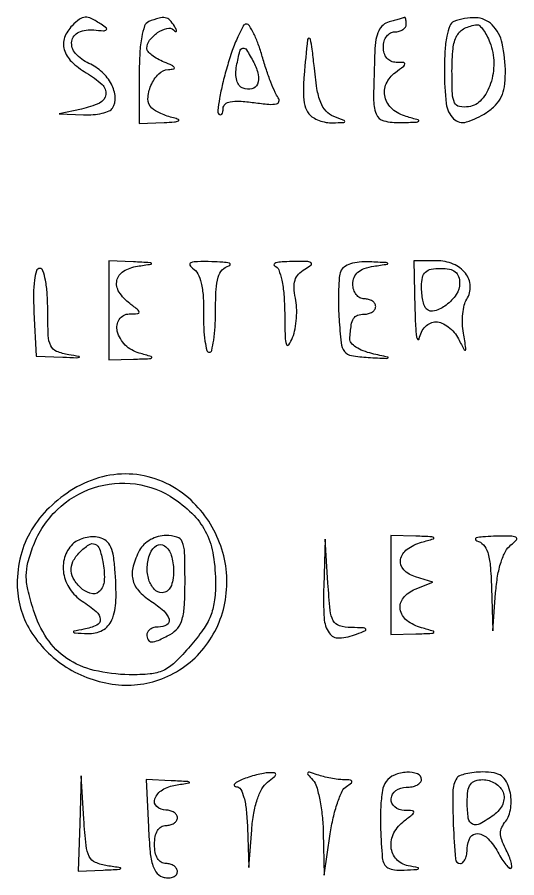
# Model space of a CAD drawing. Extents: x 24 to 1546, y 0 to 2379.
# Drawn here: x 824 to 889.5, y 1424.1 to 1536.9 of the extents above; entities that cross this region are included whole.
import ezdxf

# ---------------------------------------------------------------- set-up
doc = ezdxf.new("R2010")
doc.units = 0
doc.header["$MEASUREMENT"] = 0
doc.layers.get('0').update_dxf_attribs({"linetype": 'CONTINUOUS'})

msp = doc.modelspace()

# ---------------------------------------------------------------- linework, layer by layer
for points in [[(831.2, 1535.8, 0.109213), (830.214543, 1534.255194, 0.1619), (830.167963, 1532.663364, 0.128713), (831.125171, 1531.094312, 0.058425), (833.053879, 1529.627244, -0.051324), (835.118174, 1528.102694, -0.246055), (835.603223, 1526.772208, -0.256854), (834.781572, 1525.658848, -0.054795), (832.417502, 1524.868315), (829.5, 1524.23663), (832.690983, 1524.118315, 0.029931), (833.958276, 1524.147194, 0.036703), (835.127787, 1524.331134, 0.039895), (836.055241, 1524.627325, 0.158393), (836.505531, 1525.008949, 0.160889), (836.850987, 1526.454818, 0.100894), (836.356564, 1528.138524, 0.086105), (835.132515, 1529.720531, 0.078402), (833.409573, 1530.859247, -0.104153), (831.63814, 1532.16467, -0.221279), (831.157808, 1533.759065, -0.262319), (832.075005, 1534.950668, -0.126736), (834.040988, 1535.246974, 0.009093), (835.314897, 1535.139262, 0.18194), (835.681976, 1535.250314, 0.484672), (835.685288, 1535.479408, 0.025086), (835, 1535.981661, 0.025917), (833.713948, 1536.736024, 0.132374), (832.911729, 1536.911585, 0.149465), (832.18202, 1536.649756, 0.036056)], [(841.25, 1536.337719, 0.214789), (840.700208, 1535.764017, 0.040594), (840.318353, 1534.327581, 0.031386), (840.075046, 1532.238286, 0.013296), (840, 1529.416667), (840, 1523), (843.25, 1523.116001, 0.008309), (844.625685, 1523.188008, 0.094454), (845.149775, 1523.325891, 0.645819), (845.14601, 1523.499591, 0.041577), (844.5, 1523.713066, -0.024779), (843.671999, 1523.956186, -0.022014), (842.838007, 1524.288484, -0.022615), (842.114075, 1524.654767, -0.060896), (841.650663, 1524.996402, -0.214526), (841.146575, 1526.218415, -0.093441), (841.534186, 1527.970313, -0.091164), (842.54613, 1529.495132, -0.193722), (843.817388, 1530.063386, 0.034173), (844.508155, 1530.136864, 0.522766), (844.593162, 1530.320703, 0.155483), (844.30095, 1530.583279, 0.010337), (843.25, 1531.031162, -0.032496), (842.388699, 1531.444202, -0.041635), (841.660938, 1531.937135, -0.047027), (841.15114, 1532.434001, -0.177907), (841, 1532.845331, -0.165969), (841.358313, 1533.895052, -0.078393), (842.412126, 1534.889555, -0.085122), (843.636446, 1535.451276, -0.254381), (844.502335, 1535.241324, 0.045405), (844.768412, 1535.041006, 0.524814), (844.868964, 1535.084951, 0.16288), (844.840863, 1535.298639, 0.01713), (844.601308, 1535.75, 0.061958), (844.019453, 1536.521866, 0.158171), (843.407776, 1536.846047, 0.114609), (842.589526, 1536.801311, 0.025177)], [(872.75, 1536.310674, 0.118508), (871.965264, 1535.890566, 0.098719), (871.393903, 1535.133575, 0.071505), (871.032865, 1533.994682, 0.03195), (870.875, 1532.426676, 0.005545), (870.718515, 1526.260322, 0.090616), (871.059693, 1524.229644, 0.250797), (872.060091, 1523.330499, 0.067941), (874.25, 1523.09968, 0.001955), (876.348332, 1523.172249, 0.195388), (876.611758, 1523.291278, 0.56072), (876.570705, 1523.444622, 0.003938), (875.005251, 1523.893525, -0.112003), (873.190019, 1524.87218, -0.154282), (872.232517, 1526.444099, -0.165567), (872.385684, 1528.196121, -0.131772), (873.582389, 1529.683903, 0.006836), (874.666122, 1530.499318, 0.210437), (874.823544, 1530.789366, 0.419725), (874.668509, 1530.968882, 0.015915), (873.69113, 1531, -0.102766), (873.003173, 1531.142907, -0.115321), (872.461391, 1531.54566, -0.104287), (872.117621, 1532.183864, -0.071689), (872, 1533, -0.072314), (872.111864, 1533.769411, -0.08892), (872.4375, 1534.416667, -0.10214), (872.924246, 1534.846791, -0.130775), (873.5, 1535, 0.064853), (874.073457, 1535.074694, 0.082425), (874.559375, 1535.29375, 0.098894), (874.884432, 1535.618646, 0.148195), (875, 1536, 0.023726), (874.982176, 1536.375407, 0.045211), (874.926563, 1536.672175, 0.070048), (874.845742, 1536.855375, 0.379229), (874.75, 1536.883999, -0.036526), (874.578204, 1536.819055, -0.002306), (874.059375, 1536.667734, -0.003384), (873.43853, 1536.4943, -0.002507)], [(881.25, 1536.337719, 0.209835), (880.708293, 1535.783078, 0.04217), (880.323738, 1534.423477, 0.032943), (880.077022, 1532.467824, 0.014909), (880, 1529.885282, 0.02882), (880.247293, 1525.598545, 0.169955), (881.215337, 1523.604438, 0.275862), (882.887742, 1523.188382, 0.071505), (885.50772, 1524.413102, 0.052414), (886.70037, 1525.386999, 0.083324), (887.458887, 1526.460728, 0.075784), (887.868844, 1527.797897, 0.036568), (888, 1529.588794, 0.053395), (887.581947, 1533.49237, 0.144009), (886.259452, 1535.916481, 0.190521), (884.113844, 1536.845943, 0.104323)], [(851.511777, 1530.392515, 0.011087), (850.92765, 1528.203217, 0.016654), (850.52475, 1526.267969, 0.011577), (850.28628, 1524.677207, 0.231784), (850.440818, 1524.225848, 0.17956), (850.651614, 1524.129157, 0.254774), (850.83574, 1524.212312, 0.120862), (850.961525, 1524.504028, 0.04166), (851, 1524.965002, -0.218938), (851.256395, 1525.522478, -0.131814), (851.925065, 1525.842627, -0.062929), (853.127656, 1525.913327, -0.016592), (855.048917, 1525.720264, 0.011623), (856.984932, 1525.506267, 0.069909), (857.993613, 1525.559522, 0.287085), (858.316931, 1525.861613, 0.23025), (858.224, 1526.338595, -0.057981), (857.812253, 1527.042627, -0.011237), (857.249882, 1528.407275, -0.011811), (856.664307, 1530.037742, -0.010669), (856.134941, 1531.75, 0.018119), (855.604797, 1533.378412, 0.027192), (855.015575, 1534.751563, 0.025622), (854.443338, 1535.772324, 0.257639), (854.030817, 1536, 0.277241), (853.606369, 1535.745056, 0.0167), (852.924178, 1534.352801, 0.021138), (852.200851, 1532.541519, 0.013691)], [(885.96376, 1533.595319, -0.086911), (886.476748, 1530.927001, -0.084133), (886.062571, 1528.21089, -0.097976), (884.876444, 1526.112711, -0.180827), (883.182681, 1525.180449, -0.082461), (881.979495, 1525.203529, -0.241957), (881.343414, 1525.695686, -0.100096), (881.057105, 1526.876057, -0.009609), (881, 1529.847116, -0.023756), (881.140903, 1532.8111, -0.1002), (881.655288, 1534.505489, -0.157157), (882.64887, 1535.458498, -0.088037), (884.274751, 1535.921053, -0.220942), (884.632967, 1535.797014, -0.043638), (885.090482, 1535.270434, -0.038775), (885.557038, 1534.510488, -0.027449)], [(862.068914, 1534, 0.004438), (861.608966, 1529.304276, 0.026651), (861.521942, 1526.852078, 0.054219), (861.715297, 1525.327459, 0.110789), (862.242641, 1524.25, 0.086782), (862.78096, 1523.776113, 0.047094), (863.575448, 1523.387834, 0.045038), (864.484311, 1523.135862, 0.053414), (865.372445, 1523.070285, 0.002723), (866.816142, 1523.125852, 0.358551), (866.938993, 1523.236339, 0.348206), (866.855555, 1523.381944, 0.002661), (865.5, 1523.915466, -0.11586), (864.486622, 1524.609247, -0.093001), (863.789072, 1525.736062, -0.053931), (863.302006, 1527.559052, -0.013775), (862.918108, 1530.595181, 0.007601), (862.676038, 1532.7201, 0.028955), (862.428627, 1534.031084, 0.369323), (862.238425, 1534.166528, 0.358108)], [(855.01106, 1530.979333, -0.066853), (855.605829, 1529.389026, -0.155021), (855.501113, 1528.133495, -0.242977), (854.769331, 1527.513014, -0.149338), (853.616224, 1527.593774, -0.141714), (853.114531, 1527.973551, -0.090465), (852.786966, 1528.6333, -0.071484), (852.664414, 1529.5178, -0.045991), (852.764826, 1530.5501, -0.012914), (853.185902, 1532.481019, -0.293369), (853.579441, 1532.854712, -0.31268), (854.060778, 1532.641327, -0.014005)], [(836, 1498.5), (836, 1492), (839.25, 1492.09968, 0.001929), (841.350909, 1492.172228, 0.195853), (841.612498, 1492.290678, 0.560788), (841.571418, 1492.44303, 0.003866), (840, 1492.890675, -0.12828), (838.162306, 1493.954984, -0.135683), (837.126105, 1495.760722, -0.211055), (837.384994, 1497.317767, -0.248045), (838.680449, 1498.031803, 0.011003), (839.811259, 1498.076472, 0.381613), (839.984018, 1498.251037, 0.24147), (839.859437, 1498.527936, 0.00621), (838.75, 1499.392046, -0.087739), (837.353278, 1500.901999, -0.195714), (837.07067, 1502.413046, -0.209032), (837.922041, 1503.621421, -0.098957), (839.75, 1504.283746, 0.001448), (841.55929, 1504.563194, 0.591928), (841.594183, 1504.660063, 0.202175), (841.414657, 1504.746481, 0.000897), (839.25, 1504.850168), (836, 1505)], [(847, 1504.020175, -0.133133), (847.666029, 1503.293528, -0.060856), (848.117621, 1502.07767, -0.043375), (848.373412, 1500.35454, -0.018797), (848.426957, 1498.035488, 0.015364), (848.458273, 1496.10506, 0.025233), (848.617139, 1494.479174, 0.022762), (848.857667, 1493.250863, 0.345854), (849.176957, 1493, 0.348365), (849.500722, 1493.256733, 0.019855), (849.758231, 1494.594086, 0.023384), (849.940691, 1496.346255, 0.014251), (850, 1498.426676, -0.013064), (850.073542, 1501.240803, -0.059277), (850.351689, 1502.854686, -0.11525), (850.888391, 1503.795168, -0.142739), (851.75, 1504.310674, 0.284653), (851.920107, 1504.489452, 0.403363), (851.810938, 1504.663236, 0.043497), (850.937124, 1504.800812, 0.011014), (849.5, 1504.868686, 0.01017), (847.626358, 1504.877731, 0.078081), (846.76289, 1504.728303, 0.448415), (846.636792, 1504.430486, 0.141957)], [(857.75, 1504.337719, -0.206359), (858.284977, 1503.79722, -0.040912), (858.685127, 1502.4635, -0.033196), (858.956942, 1500.580129, -0.016447), (859.063386, 1498.166667, 0.004169), (859.124524, 1495.035691, 0.070939), (859.297906, 1494.022623, 0.630647), (859.602565, 1493.981444, 0.049993), (860.101236, 1494.939428, 0.048149), (860.431452, 1496.071482, 0.028765), (860.613527, 1497.463249, 0.028609), (860.635358, 1498.883541, 0.04362), (860.476811, 1500.105579, -0.039486), (860.290746, 1501.45249, -0.092423), (860.418006, 1502.457306, -0.110604), (860.875277, 1503.236643, -0.073389), (861.688961, 1503.885742, 0.032947), (862.523599, 1504.447858, 0.528994), (862.506205, 1504.732982, 0.13183), (861.941538, 1504.892042, 0.006574), (860, 1504.890644, 0.013579), (858.732241, 1504.838608, 0.043225), (857.895313, 1504.7082, 0.225556), (857.675407, 1504.528671, 0.43158)], [(866.408803, 1503.62294, 0.070665), (866.2212, 1502.804443, 0.012314), (866.126609, 1501.218966, 0.013157), (866.110347, 1499.339533, 0.011459), (866.190188, 1497.37294, 0.011789), (866.462837, 1494.24947, 0.134827), (866.915414, 1493.112028, 0.192253), (867.827356, 1492.560161, 0.028754), (870, 1492.327153, 0.000527), (872.465487, 1492.208002, 0.213759), (872.622855, 1492.269754, 0.58578), (872.597613, 1492.356195, 0.000783), (870.5, 1492.836974, -0.037887), (869.358835, 1493.189331, -0.052617), (868.410625, 1493.68341, -0.06499), (867.775339, 1494.23533, -0.204315), (867.6, 1494.759821, -0.014636), (867.800969, 1496.583975, -0.098152), (868.098961, 1497.440877, -0.182592), (868.615837, 1497.858206, -0.079677), (869.5, 1498, 0.064853), (870.073457, 1498.074694, 0.082425), (870.559375, 1498.29375, 0.098894), (870.884432, 1498.618646, 0.148195), (871, 1499, 0.148195), (870.884432, 1499.381354, 0.098894), (870.559375, 1499.70625, 0.082425), (870.073457, 1499.925306, 0.064853), (869.5, 1500, -0.128045), (868.927957, 1500.148936, -0.100739), (868.440625, 1500.567988, -0.08931), (868.112969, 1501.194845, -0.076019), (868, 1501.933578, -0.095667), (868.172013, 1502.824364, -0.121119), (868.659421, 1503.503398, -0.096089), (869.505706, 1503.982985, -0.043437), (870.75, 1504.283746, 0.001596), (872.535555, 1504.560069, 0.602002), (872.569536, 1504.659183, 0.194352), (872.378952, 1504.747371, 0.000959), (870.218615, 1504.850168, 0.034551), (868.843724, 1504.817928, 0.054832), (867.691213, 1504.581814, 0.06967), (866.848755, 1504.174087, 0.154852)], [(876.136182, 1498.75, 0.006961), (876.217114, 1496.484459, 0.022956), (876.359663, 1494.996875, 0.185433), (876.531687, 1494.687987, 0.571393), (876.705733, 1494.75, -0.065451), (877.00552, 1495.651638, -0.081416), (877.51393, 1496.372621, -0.090837), (878.174492, 1496.837218, -0.108367), (878.916737, 1497, -0.106365), (879.68195, 1496.835353, -0.057703), (880.511497, 1496.339062, -0.053636), (881.275574, 1495.610526, -0.056999), (881.849456, 1494.75, 0.003291), (882.60291, 1493.305814, 0.525887), (882.756007, 1493.288121, 0.222414), (882.82528, 1493.529141, 0.001869), (882.504044, 1495.5, -0.033773), (882.380955, 1496.754704, -0.031567), (882.423302, 1498.043547, -0.033094), (882.609591, 1499.182529, -0.085826), (882.931999, 1499.946118, 0.155381), (883.397192, 1501.677702, 0.156169), (882.773973, 1503.355385, 0.130454), (881.162208, 1504.570107, 0.0969), (878.964816, 1505), (876, 1505)], [(826.200096, 1498.25), (826.5, 1492.5), (830, 1492.359171, 0.001701), (831.815673, 1492.292301, 0.108586), (832.126424, 1492.349784, 0.745894), (832.116616, 1492.438438, 0.003529), (830.75, 1492.675594, -0.055545), (829.162367, 1493.124814, -0.189034), (828.397566, 1493.85227, -0.099514), (828.06711, 1495.212146, -0.010003), (828, 1498.566422, 0.016851), (827.927489, 1500.717376, 0.030879), (827.701694, 1502.456173, 0.034073), (827.372963, 1503.696934, 0.321343), (826.950096, 1504, 0.332336), (826.523633, 1503.681348, 0.039441), (826.263528, 1502.452239, 0.031464), (826.142418, 1500.641817, 0.014001)], [(882, 1502.035184, -0.150018), (881.550569, 1500.570972, -0.08102), (880.243042, 1499.187869, -0.092747), (878.722061, 1498.421325, -0.273332), (877.631483, 1498.70185, -0.115753), (877.387373, 1499.095645, -0.028653), (877.185498, 1499.833252, -0.027773), (877.046449, 1500.7271, -0.024703), (877, 1501.666667, -0.053326), (877.12362, 1502.822469, -0.152866), (877.517857, 1503.516667, -0.143629), (878.25594, 1503.887532, -0.04511), (879.5, 1504, -0.044959), (880.675115, 1503.894122, -0.122199), (881.431904, 1503.553518, -0.148545), (881.855173, 1502.947608, -0.07887)], [(831.388562, 1475.095225, 0.054125), (828.19397, 1472.63769, 0.068003), (825.87369, 1469.715762, 0.070342), (824.476527, 1466.363402, 0.063692), (824, 1462.637736, 0.137882), (825.710991, 1456.551134, 0.114991), (830.436954, 1451.745571, 0.11274), (836.885354, 1449.462781, 0.128574), (843.354117, 1450.3746, 0.133884), (848.748276, 1454.578035, 0.128652), (851.364236, 1461.00136, 0.124748), (850.534254, 1468.040812, 0.121769), (846.451257, 1473.908653, 0.078962), (843.041381, 1476.060444, 0.081863), (839.174617, 1477.014806, 0.081142), (835.177006, 1476.680964, 0.075728)], [(844.633166, 1473.768319, -0.051035), (847.179892, 1471.6114, -0.079531), (848.817597, 1469.255038, -0.073924), (849.711023, 1466.377691, -0.03839), (850, 1462.619557, -0.035052), (849.836275, 1460.286986, -0.061843), (849.333746, 1458.425529, -0.05661), (848.355622, 1456.636392, -0.024857), (846.691057, 1454.505337, -0.021292), (844.656916, 1452.345299, -0.083676), (843.158407, 1451.307158, -0.088381), (841.444953, 1450.846572, -0.025358), (838.688076, 1450.748417, -0.054447), (834.083956, 1451.32182, -0.09053), (830.513456, 1452.887523, -0.097432), (827.900311, 1455.514705, -0.071964), (826.131616, 1459.225428, -0.017345), (825.396826, 1461.917862, -0.057887), (825.184984, 1463.734471, -0.06505), (825.406599, 1465.436581, -0.026077), (826.127859, 1467.67641, -0.110636), (829.226276, 1472.364083, -0.112559), (834.010735, 1475.246341, -0.114196), (839.514321, 1475.746432, -0.116509)], [(831.238321, 1467.838321, 0.125818), (830.209904, 1466.10335, 0.113725), (830.088199, 1464.01741, 0.106766), (830.902622, 1461.983824, 0.099604), (832.5, 1460.408043, -0.030053), (834.371285, 1459.014418, -0.203532), (834.881719, 1458.007071, -0.313483), (834.41818, 1457.234012, -0.058271), (832.75, 1456.705733, 0.003407), (831.417716, 1456.439697, 0.568633), (831.377982, 1456.324749, 0.205793), (831.57712, 1456.225185, 0.00197), (833.230948, 1456.136182, 0.135935), (835.17045, 1456.570685, 0.171393), (836.403776, 1457.919487, 0.095475), (836.946319, 1460.454403, 0.02554), (836.819587, 1464.595323, 0.023445), (836.566662, 1466.55204, 0.083192), (836.14447, 1467.740158, 0.13004), (835.477116, 1468.433834, 0.101282), (834.488321, 1468.788321, 0.060305), (833.627104, 1468.807175, 0.046486), (832.703815, 1468.62819, 0.047636), (831.859648, 1468.291426, 0.07781)], [(840.035184, 1467.065741, 0.054937), (839.191641, 1464.963762, 0.12272), (839.144348, 1463.253878, 0.129574), (839.90021, 1461.781502, 0.064782), (841.5, 1460.408043, -0.035538), (843.20262, 1459.110782, -0.141751), (843.900238, 1458.015271, -0.346216), (843.612679, 1457.29779, -0.131503), (842.5, 1457, 0.064853), (841.926543, 1456.925306, 0.082425), (841.440625, 1456.70625, 0.098894), (841.115568, 1456.381354, 0.148195), (841, 1456, 0.127015), (841.175852, 1455.318915, 0.275929), (841.6258, 1455.057103, 0.104815), (842.478152, 1455.248013, 0.015548), (844.065741, 1456.035184, 0.105153), (845.039908, 1456.857269, 0.097995), (845.625543, 1458.024704, 0.055065), (845.921377, 1459.862809, 0.01239), (846, 1463.035184, 0.00748), (845.944354, 1466.75453, 0.090732), (845.646694, 1468.145004, 0.223235), (844.943234, 1468.786903, 0.075243), (843.535184, 1469, 0.066681), (842.491024, 1468.860126, 0.059706), (841.477753, 1468.448817, 0.061569), (840.620348, 1467.826483, 0.082326)], [(864.189084, 1462.356989, 0.020528), (864.232135, 1458.168991, 0.138268), (864.890944, 1456.220989, 0.262529), (866.223943, 1455.566505, 0.080096), (868.5, 1456.0681, 0.00848), (869.647675, 1456.544861, 0.496213), (869.694177, 1456.735808, 0.214635), (869.419111, 1456.874014, 0.004181), (867.799904, 1456.929715, -0.062502), (866.23105, 1457.168214, -0.205557), (865.434894, 1457.813582, -0.096915), (865.025906, 1459.179494, -0.008758), (864.738988, 1462.75), (864.378169, 1468.5)], [(873, 1462.5), (873, 1456), (876.25, 1456.09968, 0.001955), (878.348332, 1456.172249, 0.195388), (878.611758, 1456.291278, 0.56072), (878.570705, 1456.444622, 0.003938), (877.005251, 1456.893525, -0.09815), (875.089282, 1457.859692, -0.188585), (874.224954, 1459.317189, -0.216616), (874.631693, 1460.820952, -0.124165), (876.175759, 1461.9537), (878.5, 1462.897878), (876.201576, 1463.578234, -0.127083), (874.672605, 1464.495998, -0.242871), (874.25902, 1465.828922, -0.193436), (875.10594, 1467.186395, -0.090106), (877.005251, 1468.106475, 0.003938), (878.570705, 1468.555378, 0.56072), (878.611758, 1468.708722, 0.195388), (878.348332, 1468.827751, 0.001955), (876.25, 1468.90032), (873, 1469)], [(884.25, 1468.310674, -0.148322), (885.114979, 1467.780224, -0.105722), (885.678766, 1466.785264, -0.055453), (886.012731, 1465.086139, -0.012886), (886.180248, 1462.176676), (886.360496, 1456.5), (886.723687, 1461.5, -0.023182), (886.983696, 1463.677103, -0.036531), (887.427656, 1465.505124, -0.043833), (888.018531, 1466.907006, -0.109254), (888.734569, 1467.75, 0.050865), (889.439664, 1468.407719, 0.49237), (889.370949, 1468.752819, 0.115744), (888.659101, 1468.918546, 0.006925), (886.44113, 1468.883999, 0.011317), (885.026182, 1468.810273, 0.045338), (884.171769, 1468.667734, 0.414985), (884.068834, 1468.491309, 0.270479)], [(835.232393, 1465.564646, -0.053286), (835.420624, 1463.285804, -0.153162), (834.915205, 1461.800649, -0.273536), (833.893298, 1461.362792, -0.14182), (832.576215, 1461.936747, -0.070085), (831.496325, 1463.123874, -0.130988), (831.068909, 1464.341068, -0.136878), (831.311855, 1465.572013, -0.079787), (832.2, 1466.8, -0.046792), (833.383842, 1467.780818, -0.25141), (834.188279, 1467.866209, -0.216326), (834.788177, 1467.232317, -0.035736)], [(844.493526, 1464.411701, -0.035809), (844.400203, 1463.149637, -0.081828), (844.11109, 1462.242991, -0.122272), (843.639027, 1461.699651, -0.154242), (843.007221, 1461.5, -0.208604), (841.968473, 1461.95309, -0.11248), (841.25677, 1463.184202, -0.088328), (841.044105, 1464.89125, -0.078699), (841.415952, 1466.641571, -0.163742), (842.271248, 1467.67574, -0.304467), (843.313402, 1467.638293, -0.163165), (844.198654, 1466.399072, -0.0749)], [(862.75, 1436.947179, -0.114985), (863.24235, 1436.085343, -0.023336), (863.66946, 1434.365421, -0.023471), (863.985209, 1432.273549, -0.020103), (864.124756, 1430.05), (864.249512, 1424.5), (865.031792, 1429.883528, -0.020474), (865.42973, 1432.007113, -0.02559), (865.978773, 1433.935673, -0.025258), (866.588825, 1435.46737, -0.145097), (867.157036, 1436.118215, 0.018668), (867.809654, 1436.566833, 0.334259), (867.877207, 1436.796499, 0.292512), (867.672183, 1436.949964, 0.016059), (866.831787, 1436.984687, -0.02907), (866.061276, 1437.036624, -0.015412), (865.115525, 1437.185611, -0.015288), (864.154717, 1437.398091, -0.022853), (863.331787, 1437.647179, 0.009588), (862.331663, 1437.979098, 0.303492), (862.09535, 1437.909081, 0.363839), (862.096352, 1437.684698, 0.011408)], [(872.363877, 1436.75, 0.114248), (871.878935, 1435.558191, 0.027147), (871.653558, 1433.41237, 0.022253), (871.636538, 1430.51124, 0.010329), (871.859798, 1426.75, 0.104095), (872.092465, 1425.962818, 0.142635), (872.608215, 1425.439576, 0.102545), (873.468413, 1425.168883, 0.037513), (874.75, 1425.136182, 0.002047), (876.401331, 1425.224735, 0.200802), (876.607621, 1425.325405, 0.574721), (876.568679, 1425.441828, 0.00362), (875.25, 1425.705733, -0.159343), (873.715229, 1426.556795, -0.167528), (873.018145, 1428.13261, -0.14275), (873.39643, 1430.007687, -0.110151), (874.75, 1431.607954, 0.005777), (875.86788, 1432.477084, 0.22845), (876, 1432.75116, 0.395521), (875.838561, 1432.923317, 0.011517), (874.75, 1432.968197, -0.168566), (873.487093, 1433.432291, -0.24655), (873.033835, 1434.500816, -0.222563), (873.647747, 1435.572386, -0.154345), (875, 1436, 0.048028), (875.765418, 1436.073693, 0.068025), (876.4125, 1436.29375, 0.088204), (876.848523, 1436.618118, 0.191087), (877, 1437, 0.312612), (876.477675, 1437.753779, 0.103548), (875.075058, 1437.969335, 0.082832), (873.442542, 1437.605714, 0.144086)], [(881.614838, 1437.185811, 0.136133), (881.105091, 1435.432746, 0.01384), (881.17206, 1431.058652, 0.009341), (881.447469, 1426.598399, 0.390871), (882.09599, 1426, 0.207026), (882.441577, 1426.149498, 0.082614), (882.734447, 1426.5875, 0.062983), (882.933636, 1427.234353, 0.043257), (883, 1428, -0.137387), (883.403599, 1429.441112, -0.295332), (884.39851, 1429.922112, -0.174222), (885.74871, 1429.23797, -0.066454), (886.999194, 1427.501507, 0.01862), (887.541619, 1426.572826, 0.033073), (888.064832, 1425.85822, 0.039301), (888.507825, 1425.407429, 0.393904), (888.749194, 1425.41586, 0.238776), (888.842808, 1425.701578, 0.032039), (888.702833, 1426.338869, 0.031318), (888.42228, 1427.124775, 0.021479), (888.011626, 1427.978276, -0.035972), (887.514395, 1429.093257, -0.089274), (887.364157, 1429.971129, -0.106134), (887.538713, 1430.751527, -0.065392), (888.042273, 1431.550936, 0.08993), (888.454905, 1432.282862, 0.048802), (888.697641, 1433.290264, 0.045998), (888.750308, 1434.410295, 0.050283), (888.592615, 1435.487014, 0.054126), (888.133673, 1436.728654, 0.123866), (887.488721, 1437.481025, 0.11328), (886.523797, 1437.877716, 0.041136), (885.039965, 1438, 0.025828), (883.884409, 1437.940269, 0.032534), (882.828537, 1437.760832, 0.034239), (881.99373, 1437.500921, 0.163161)], [(832.189084, 1431.25), (832, 1425), (835.25, 1425.149832, 0.001068), (837.353398, 1425.251308, 0.189061), (837.552906, 1425.341374, 0.608038), (837.519357, 1425.442751, 0.001824), (835.79806, 1425.711617, -0.064127), (834.258022, 1426.153426, -0.176363), (833.448654, 1426.91746, -0.090622), (833.024629, 1428.368432, -0.010136), (832.737145, 1431.811785), (832.378169, 1437.5)], [(841.202283, 1430.760043, 0.010879), (841.428419, 1427.508375, 0.052749), (841.789265, 1425.69656, 0.108789), (842.368509, 1424.681872, 0.163205), (843.25, 1424.186719, 0.058271), (843.91956, 1424.138542, 0.089098), (844.485937, 1424.266567, 0.119278), (844.861448, 1424.544676, 0.17575), (845, 1424.926676, 0.138539), (844.884373, 1425.335975, 0.100098), (844.559375, 1425.684711, 0.085748), (844.073285, 1425.919524, 0.069846), (843.5, 1426, -0.140575), (842.88002, 1426.177821, -0.118484), (842.4, 1426.666667, -0.088208), (842.09863, 1427.456621, -0.04716), (842, 1428.5, -0.04716), (842.09863, 1429.543379, -0.088208), (842.4, 1430.333333, -0.118484), (842.88002, 1430.822179, -0.140575), (843.5, 1431, 0.064853), (844.073457, 1431.074694, 0.082425), (844.559375, 1431.29375, 0.098894), (844.884432, 1431.618646, 0.148195), (845, 1432, 0.148195), (844.884432, 1432.381354, 0.098894), (844.559375, 1432.70625, 0.082425), (844.073457, 1432.925306, 0.064853), (843.5, 1433, -0.186518), (842.29854, 1433.464341, -0.308495), (842.055537, 1434.48047, -0.165903), (843.031217, 1435.656542, -0.100109), (844.75, 1436.283746, 0.001678), (846.523229, 1436.558459, 0.60705), (846.556744, 1436.65873, 0.190457), (846.360295, 1436.747824, 0.000993), (844.202283, 1436.850168), (840.904565, 1437)], [(853.5, 1437, 0.022562), (852.803702, 1436.662813, 0.099298), (852.454687, 1436.372382, 0.410092), (852.474023, 1436.178769, 0.160542), (852.75, 1436.070285, -0.259147), (853.300203, 1435.722796, -0.059503), (853.724367, 1434.665392, -0.040499), (854.026832, 1433.01881, -0.0166), (854.180248, 1430.75), (854.360496, 1425.5), (854.74261, 1430.435357, -0.023759), (855.01327, 1432.593218, -0.037275), (855.4698, 1434.405278, -0.044767), (856.076711, 1435.798634, -0.105532), (856.812361, 1436.653554, 0.010607), (857.706473, 1437.363624, 0.18423), (857.886241, 1437.681981, 0.429443), (857.738914, 1437.871188, 0.03091), (857, 1437.897911, 0.039168), (856.284133, 1437.823231, 0.017224), (855.353125, 1437.618276, 0.016923), (854.37559, 1437.331912, 0.021764)], [(887.693865, 1435.355392, -0.100341), (887.823132, 1434.585712, -0.088566), (887.653077, 1433.788991, -0.07896), (887.190723, 1433.025572, -0.059389), (886.47135, 1432.355392, -0.031533), (884.672858, 1431.206856, -0.241466), (883.702025, 1431.176342, -0.253132), (883.140843, 1431.941978, -0.034178), (883, 1434, -0.030614), (883.092513, 1435.509526, -0.118751), (883.419282, 1436.380794, -0.167286), (884.034751, 1436.842955, -0.078304), (885.031385, 1437, -0.074196), (885.855123, 1436.877088, -0.064361), (886.651435, 1436.516897, -0.06686), (887.301025, 1435.984194, -0.0963)]]:
    msp.add_lwpolyline(points, format="xyb", close=True)

doc.saveas('drawing.dxf')
